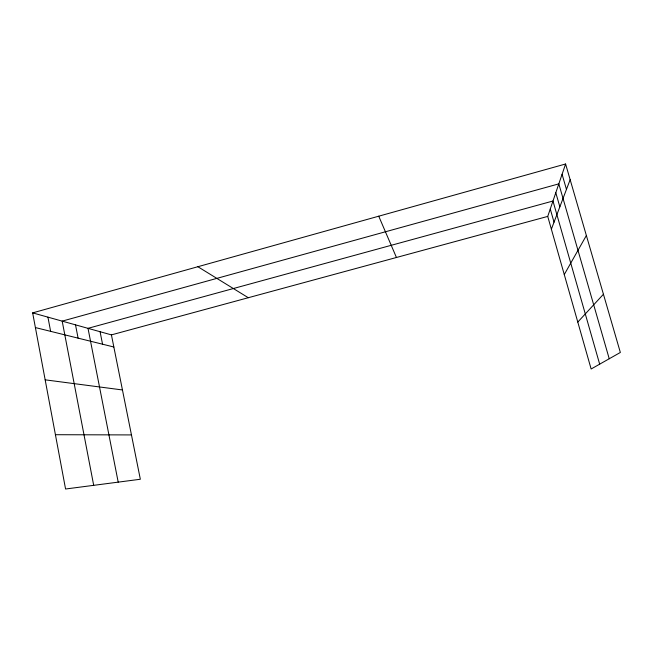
<?xml version="1.0" encoding="UTF-8"?>
<svg xmlns="http://www.w3.org/2000/svg" width="653" height="653" viewBox="0 0 653 653"><rect width="100%" height="100%" fill="white"/><g stroke="black" fill="none" stroke-linecap="round" stroke-linejoin="round"><path stroke-width="0.98" d="M565.596 163.993L620.35 352.465L591.136 368.994L547.728 216.412L565.596 163.993L32.65 312.877L65.569 489.007L140.338 479.253L111.418 334.883L32.65 312.877M551.369 229.195L570.151 179.681M564.274 274.554L586.37 235.513M577.791 322.076L603.437 294.242M111.418 334.883L547.728 216.412M55.423 434.71L131.457 434.922M45.163 379.834L122.454 389.963M35.401 327.577L113.842 346.996M197.875 266.718L248.287 297.719M378.74 216.192L396.444 257.486M562.086 174.302L566.461 189.427M609.233 358.758L558.829 183.86L62.182 321.129L93.697 485.334M555.801 192.741L559.85 206.838M599.674 364.162L552.977 201.018L88.008 328.337L118.201 482.143M550.267 208.976L554.03 222.175M100.08 331.716L102.554 344.204M75.511 324.851L78.099 338.148M47.93 317.146L50.624 331.349"/></g></svg>
